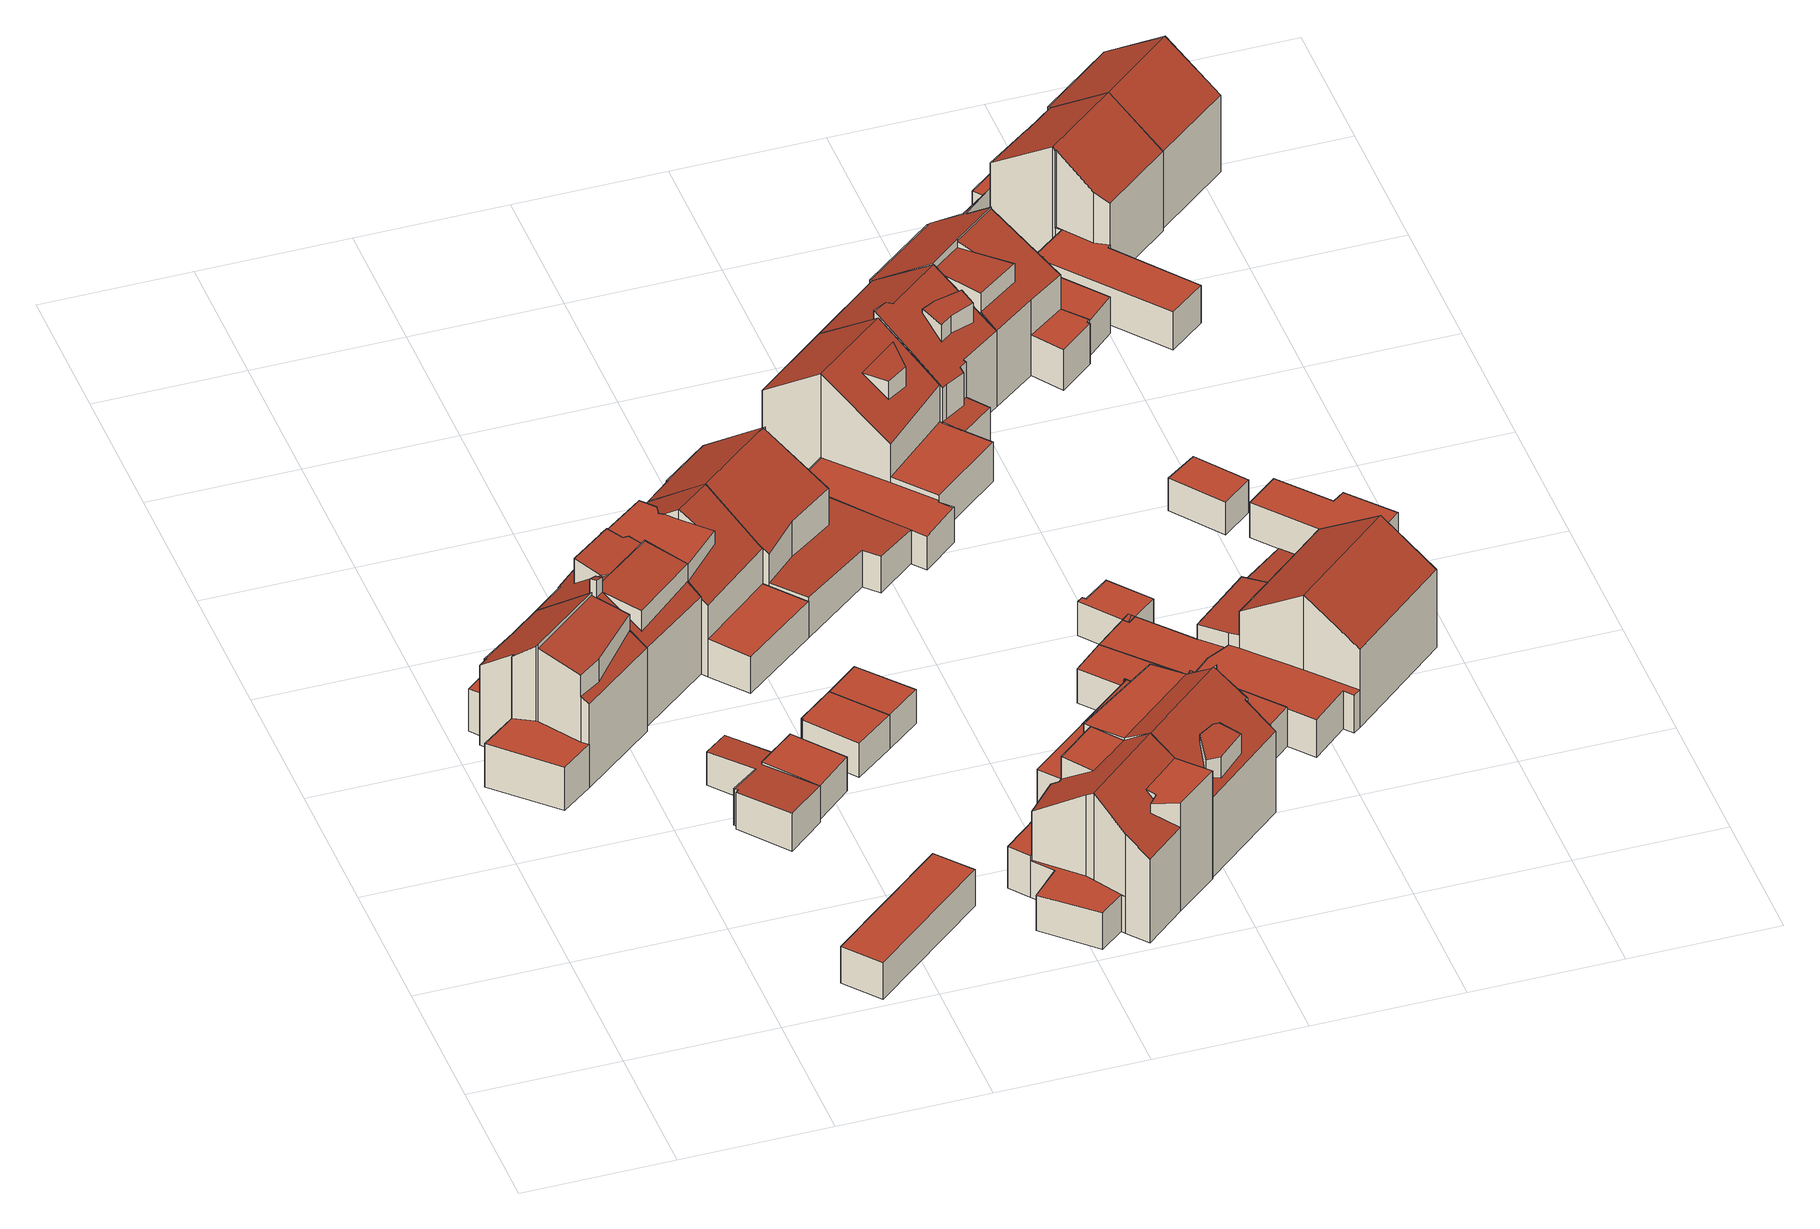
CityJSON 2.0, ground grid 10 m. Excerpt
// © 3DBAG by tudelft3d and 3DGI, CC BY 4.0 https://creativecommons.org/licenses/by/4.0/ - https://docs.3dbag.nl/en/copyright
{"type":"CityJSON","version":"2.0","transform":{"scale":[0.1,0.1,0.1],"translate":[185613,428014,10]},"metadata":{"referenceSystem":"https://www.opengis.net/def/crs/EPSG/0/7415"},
"CityObjects":{
"building1":{"type":"Building","attributes":{"oorspronkelijkbouwjaar":1968,"status":"Pand in gebruik","b3_dak_type":"slanted","b3_bouwlagen":3,"b3_h_maaiveld":10.07,"b3_h_dak_min":13.35,"b3_h_dak_50p":17.8,"b3_h_dak_max":19.22,"b3_h_nok":19.24,"b3_volume_lod22":453.58,"b3_opp_grond":68.27,"b3_opp_dak_plat":15.61,"b3_opp_dak_schuin":60.67,"b3_opp_buitenmuur":187.2,"b3_kwaliteitsindicator":true},"children":["building1-1"]},
"building1-1":{"type":"BuildingPart","parents":["building1"],"geometry":[{"type":"Solid","lod":"2.2","boundaries":[[[[0,1,2,3,4,5,6,7,8,9,10,11,12,13,14]],[[15,9,8,16]],[[16,8,7,17]],[[18,5,4,19]],[[20,13,12,21]],[[22,14,13,20,23]],[[24,11,10,25]],[[21,12,11,24]],[[26,27,0,14,22]],[[28,6,5,18]],[[29,25,10,9,15]],[[30,31,32,33,34]],[[19,4,3,35]],[[36,35,3,2,37]],[[17,7,6,28,38]],[[39,30,27,26]],[[34,33,40,41]],[[33,32,35,36]],[[23,20,25,29]],[[38,28,42,43]],[[43,42,31,30,39]],[[41,40,44,45]],[[45,44,1,0,27]],[[37,2,1,44]],[[25,20,21,24]],[[31,42,28,18,19,35,32]],[[43,39,26,22,23,29,15,16,17,38]],[[45,27,30,34,41]],[[37,44,40,33,36]]]],"semantics":{"surfaces":[{"type":"GroundSurface"},{"type":"WallSurface","on_footprint_edge":true},{"type":"WallSurface","on_footprint_edge":false},{"type":"RoofSurface","b3_azimut":311.81,"b3_h_dak_50p":13.37,"b3_h_dak_70p":13.39,"b3_h_dak_max":16.07,"b3_h_dak_min":13.33,"b3_hellingshoek":3.16},{"type":"RoofSurface","b3_azimut":253.04,"b3_h_dak_50p":13.39,"b3_h_dak_70p":13.4,"b3_h_dak_max":18.87,"b3_h_dak_min":13.36,"b3_hellingshoek":0.643},{"type":"RoofSurface","b3_azimut":321.8,"b3_h_dak_50p":17.57,"b3_h_dak_70p":18.17,"b3_h_dak_max":19.21,"b3_h_dak_min":15.9,"b3_hellingshoek":37.6},{"type":"RoofSurface","b3_azimut":141.98,"b3_h_dak_50p":18.77,"b3_h_dak_70p":18.86,"b3_h_dak_max":19.21,"b3_h_dak_min":18.52,"b3_hellingshoek":8.07},{"type":"RoofSurface","b3_azimut":141.22,"b3_h_dak_50p":16.92,"b3_h_dak_70p":17.14,"b3_h_dak_max":18.62,"b3_h_dak_min":16.52,"b3_hellingshoek":36.07}],"values":[[0,1,1,1,1,1,1,1,1,1,1,2,1,1,1,2,2,2,2,2,2,2,1,1,3,4,5,6,7]]}}]},
"building2":{"type":"Building","attributes":{"oorspronkelijkbouwjaar":1968,"status":"Pand in gebruik","b3_dak_type":"horizontal","b3_h_maaiveld":10.22,"b3_h_dak_min":12.99,"b3_h_dak_50p":13.03,"b3_h_dak_max":13.06,"b3_volume_lod22":87.27,"b3_opp_grond":31.13,"b3_opp_dak_plat":31.13,"b3_opp_dak_schuin":0,"b3_opp_buitenmuur":75.49,"b3_kwaliteitsindicator":true},"children":["building2-1"]},
"building2-1":{"type":"BuildingPart","parents":["building2"],"geometry":[{"type":"Solid","lod":"2.2","boundaries":[[[[46,47,48,49]],[[50,46,49,51]],[[51,49,48,52]],[[52,48,47,53]],[[53,47,46,50]],[[53,50,51,52]]]],"semantics":{"surfaces":[{"type":"GroundSurface"},{"type":"WallSurface","on_footprint_edge":true},{"type":"RoofSurface","b3_azimut":154.06,"b3_h_dak_50p":13.03,"b3_h_dak_70p":13.03,"b3_h_dak_max":13.04,"b3_h_dak_min":13.02,"b3_hellingshoek":0.253}],"values":[[0,1,1,1,1,2]]}}]},
"building3":{"type":"Building","attributes":{"oorspronkelijkbouwjaar":1968,"status":"Pand in gebruik","b3_dak_type":"slanted","b3_bouwlagen":3,"b3_h_maaiveld":10.52,"b3_h_dak_min":13.29,"b3_h_dak_50p":18.51,"b3_h_dak_max":19.18,"b3_h_nok":18.97,"b3_volume_lod22":383.35,"b3_opp_grond":53.72,"b3_opp_dak_plat":4.23,"b3_opp_dak_schuin":63.24,"b3_opp_buitenmuur":101.12,"b3_kwaliteitsindicator":true},"children":["building3-1"]},
"building3-1":{"type":"BuildingPart","parents":["building3"],"geometry":[{"type":"Solid","lod":"2.2","boundaries":[[[[54,55,56,57,58,59,60,61,62,63,64,65,66]],[[67,64,63,68]],[[69,70,68,71]],[[72,73,74,75]],[[76,65,64,67]],[[71,68,63,62,77]],[[78,57,56,74]],[[73,72,79]],[[80,81,79,82]],[[37,58,57,78]],[[83,84,85,86]],[[87,88,60,59,81,80]],[[89,90,88,87]],[[22,61,60,88]],[[77,62,61,22]],[[70,66,65,76]],[[91,92,93]],[[86,85,93]],[[94,95,84,83]],[[81,59,58,37]],[[82,79,90,89]],[[75,74,56,55,96,97]],[[97,96,92,91]],[[98,54,66,70,69]],[[96,55,54,98,99]],[[99,98,95,94]],[[70,76,67,68]],[[81,37,78,74,73,79]],[[82,89,87,80]],[[91,90,79,72,75,97]],[[99,94,83,86,93,92,96]],[[95,98,69,71,77,22,88,90,91,93,85,84]]]],"semantics":{"surfaces":[{"type":"GroundSurface"},{"type":"WallSurface","on_footprint_edge":true},{"type":"WallSurface","on_footprint_edge":false},{"type":"RoofSurface","b3_azimut":126.59,"b3_h_dak_50p":13.31,"b3_h_dak_70p":13.32,"b3_h_dak_max":15.9,"b3_h_dak_min":13.3,"b3_hellingshoek":0.837},{"type":"RoofSurface","b3_azimut":141.18,"b3_h_dak_50p":17.06,"b3_h_dak_70p":18.3,"b3_h_dak_max":18.89,"b3_h_dak_min":16.5,"b3_hellingshoek":35.77},{"type":"RoofSurface","b3_azimut":32.2,"b3_h_dak_50p":20.03,"b3_h_dak_70p":20.03,"b3_h_dak_max":20.12,"b3_h_dak_min":20.03,"b3_hellingshoek":19.12},{"type":"RoofSurface","b3_azimut":135.47,"b3_h_dak_50p":18.8,"b3_h_dak_70p":18.89,"b3_h_dak_max":20.03,"b3_h_dak_min":18.54,"b3_hellingshoek":8.09},{"type":"RoofSurface","b3_azimut":164.79,"b3_h_dak_50p":18.75,"b3_h_dak_70p":18.82,"b3_h_dak_max":19.05,"b3_h_dak_min":18.51,"b3_hellingshoek":8.24},{"type":"RoofSurface","b3_azimut":321.39,"b3_h_dak_50p":16.9,"b3_h_dak_70p":17.77,"b3_h_dak_max":19.04,"b3_h_dak_min":15.67,"b3_hellingshoek":36.86}],"values":[[0,1,2,2,1,1,1,2,2,1,2,1,2,1,1,1,2,2,2,1,2,1,2,1,1,2,3,4,5,6,7,8]]}}]},
"building4":{"type":"Building","attributes":{"oorspronkelijkbouwjaar":1968,"status":"Pand in gebruik","b3_dak_type":"horizontal","b3_h_maaiveld":10.23,"b3_h_dak_min":12.66,"b3_h_dak_50p":12.96,"b3_h_dak_max":13.1,"b3_volume_lod22":55.56,"b3_opp_grond":20.83,"b3_opp_dak_plat":0,"b3_opp_dak_schuin":20.79,"b3_opp_buitenmuur":52.01,"b3_kwaliteitsindicator":true},"children":["building4-1"]},
"building4-1":{"type":"BuildingPart","parents":["building4"],"geometry":[{"type":"Solid","lod":"2.2","boundaries":[[[[100,101,102,103,104,105,106,107,108,109]],[[110,106,105,111]],[[112,104,103,113]],[[114,101,100,115]],[[111,105,104,112]],[[113,103,102,116]],[[116,102,101,114]],[[117,109,108,118]],[[115,100,109,117]],[[118,108,107,119]],[[119,107,106,110]],[[119,110,111,112,113,116,114,115,117,118]]]],"semantics":{"surfaces":[{"type":"GroundSurface"},{"type":"WallSurface","on_footprint_edge":true},{"type":"RoofSurface","b3_azimut":12.43,"b3_h_dak_50p":12.91,"b3_h_dak_70p":12.97,"b3_h_dak_max":13.09,"b3_h_dak_min":12.62,"b3_hellingshoek":3.32}],"values":[[0,1,1,1,1,1,1,1,1,1,1,2]]}}]},
"building5":{"type":"Building","attributes":{"oorspronkelijkbouwjaar":1968,"status":"Pand in gebruik","b3_dak_type":"horizontal","b3_h_maaiveld":10.39,"b3_h_dak_min":12.93,"b3_h_dak_50p":12.98,"b3_h_dak_max":13.12,"b3_volume_lod22":34.33,"b3_opp_grond":13.26,"b3_opp_dak_plat":13.26,"b3_opp_dak_schuin":0,"b3_opp_buitenmuur":24.09,"b3_kwaliteitsindicator":true},"children":["building5-1"]},
"building5-1":{"type":"BuildingPart","parents":["building5"],"geometry":[{"type":"Solid","lod":"2.2","boundaries":[[[[120,121,122,123]],[[124,120,123,125]],[[125,123,122,126]],[[126,122,121,112]],[[112,121,120,124]],[[112,124,125,126]]]],"semantics":{"surfaces":[{"type":"GroundSurface"},{"type":"WallSurface","on_footprint_edge":true},{"type":"RoofSurface","b3_azimut":312.04,"b3_h_dak_50p":12.98,"b3_h_dak_70p":12.99,"b3_h_dak_max":13,"b3_h_dak_min":12.97,"b3_hellingshoek":0.393}],"values":[[0,1,1,1,1,2]]}}]},
"building6":{"type":"Building","attributes":{"oorspronkelijkbouwjaar":1968,"status":"Pand in gebruik","b3_dak_type":"slanted","b3_bouwlagen":3,"b3_h_maaiveld":10.53,"b3_h_dak_min":13.3,"b3_h_dak_50p":16.85,"b3_h_dak_max":19.18,"b3_h_nok":19.26,"b3_volume_lod22":451.14,"b3_opp_grond":77.05,"b3_opp_dak_plat":43.57,"b3_opp_dak_schuin":42.99,"b3_opp_buitenmuur":104.31,"b3_kwaliteitsindicator":true},"children":["building6-1"]},
"building6-1":{"type":"BuildingPart","parents":["building6"],"geometry":[{"type":"Solid","lod":"2.2","boundaries":[[[[56,127,128,65,129,130,131,132,133,134,135,136,137,138,57]],[[139,138,137,140]],[[141,132,131,142]],[[76,65,128,143]],[[140,137,136,144]],[[145,133,132,141]],[[142,131,130,146]],[[147,129,65,76]],[[148,149,150,151]],[[144,136,135,152]],[[153,57,138,139,154]],[[146,130,129,147,155]],[[155,147,156,157]],[[158,56,57,153]],[[159,134,133,145]],[[160,152,135,134,159]],[[161,143,128,127,150]],[[151,150,127,56,158,162]],[[163,164,149,148]],[[165,166,167]],[[168,169,167]],[[170,171,172]],[[169,168,172]],[[162,158,166,165]],[[157,156,143,161]],[[171,170,164,163]],[[154,139,152,160]],[[143,156,147,76]],[[154,160,159,145,168,167,166,158,153]],[[171,163,148,151,162,165,167,169,172]],[[164,170,172,168,145,141,142,146,155,157,161,150,149]],[[152,139,140,144]]]],"semantics":{"surfaces":[{"type":"GroundSurface"},{"type":"WallSurface","on_footprint_edge":true},{"type":"WallSurface","on_footprint_edge":false},{"type":"RoofSurface","b3_azimut":128.67,"b3_h_dak_50p":13.31,"b3_h_dak_70p":13.31,"b3_h_dak_max":15.97,"b3_h_dak_min":13.29,"b3_hellingshoek":1.04},{"type":"RoofSurface","b3_azimut":141,"b3_h_dak_50p":17.28,"b3_h_dak_70p":18.35,"b3_h_dak_max":19.48,"b3_h_dak_min":16.03,"b3_hellingshoek":37.41},{"type":"RoofSurface","b3_azimut":141.74,"b3_h_dak_50p":18.46,"b3_h_dak_70p":18.5,"b3_h_dak_max":19.07,"b3_h_dak_min":18.36,"b3_hellingshoek":1.92},{"type":"RoofSurface","b3_azimut":321.76,"b3_h_dak_50p":17.08,"b3_h_dak_70p":18.27,"b3_h_dak_max":19.48,"b3_h_dak_min":15.08,"b3_hellingshoek":37.17},{"type":"RoofSurface","b3_azimut":140.37,"b3_h_dak_50p":13.4,"b3_h_dak_70p":13.42,"b3_h_dak_max":16.26,"b3_h_dak_min":13.34,"b3_hellingshoek":1.89}],"values":[[0,1,1,1,1,1,1,1,2,1,1,1,2,1,1,1,1,1,2,2,2,2,2,2,2,2,2,3,4,5,6,7]]}}]},
"building7":{"type":"Building","attributes":{"oorspronkelijkbouwjaar":1968,"status":"Pand in gebruik","b3_dak_type":"horizontal","b3_h_maaiveld":10.42,"b3_h_dak_min":12.95,"b3_h_dak_50p":12.99,"b3_h_dak_max":13.12,"b3_volume_lod22":35.17,"b3_opp_grond":13.62,"b3_opp_dak_plat":13.4,"b3_opp_dak_schuin":0,"b3_opp_buitenmuur":27.78,"b3_kwaliteitsindicator":true},"children":["building7-1"]},
"building7-1":{"type":"BuildingPart","parents":["building7"],"geometry":[{"type":"Solid","lod":"2.2","boundaries":[[[[173,174,175,176,177,178]],[[179,176,175,180]],[[180,175,174,181]],[[182,177,176,179]],[[183,178,177,182]],[[184,173,178,183]],[[181,174,173,184]],[[181,184,183,182,179,180]]]],"semantics":{"surfaces":[{"type":"GroundSurface"},{"type":"WallSurface","on_footprint_edge":true},{"type":"RoofSurface","b3_azimut":358.71,"b3_h_dak_50p":13,"b3_h_dak_70p":13,"b3_h_dak_max":13.02,"b3_h_dak_min":12.97,"b3_hellingshoek":0.539}],"values":[[0,1,1,1,1,1,1,2]]}}]},
"building8":{"type":"Building","attributes":{"oorspronkelijkbouwjaar":1968,"status":"Pand in gebruik","b3_dak_type":"horizontal","b3_h_maaiveld":10.45,"b3_h_dak_min":12.98,"b3_h_dak_50p":13.01,"b3_h_dak_max":13.09,"b3_volume_lod22":31.75,"b3_opp_grond":12.37,"b3_opp_dak_plat":12.37,"b3_opp_dak_schuin":0,"b3_opp_buitenmuur":26.02,"b3_kwaliteitsindicator":true},"children":["building8-1"]},
"building8-1":{"type":"BuildingPart","parents":["building8"],"geometry":[{"type":"Solid","lod":"2.2","boundaries":[[[[175,174,185,186]],[[180,175,186,187]],[[187,186,185,188]],[[188,185,174,181]],[[181,174,175,180]],[[181,180,187,188]]]],"semantics":{"surfaces":[{"type":"GroundSurface"},{"type":"WallSurface","on_footprint_edge":true},{"type":"RoofSurface","b3_azimut":278.33,"b3_h_dak_50p":13.01,"b3_h_dak_70p":13.02,"b3_h_dak_max":13.03,"b3_h_dak_min":13,"b3_hellingshoek":0.376}],"values":[[0,1,1,1,1,2]]}}]},
"building9":{"type":"Building","attributes":{"oorspronkelijkbouwjaar":1968,"status":"Pand in gebruik","b3_dak_type":"slanted","b3_bouwlagen":3,"b3_h_maaiveld":10.18,"b3_h_dak_min":12.95,"b3_h_dak_50p":18.39,"b3_h_dak_max":19.57,"b3_h_nok":19.64,"b3_volume_lod22":535.52,"b3_opp_grond":76.01,"b3_opp_dak_plat":34.35,"b3_opp_dak_schuin":48.94,"b3_opp_buitenmuur":205.14,"b3_kwaliteitsindicator":true},"children":["building9-1"]},
"building9-1":{"type":"BuildingPart","parents":["building9"],"geometry":[{"type":"Solid","lod":"2.2","boundaries":[[[[189,190,191,192,193,194,195,196,197,198,199,200,201,202,203,204,205,206]],[[207,194,193,208]],[[209,207,210,211]],[[212,202,201,213]],[[214,192,191,215]],[[216,204,203,217]],[[218,197,196,219]],[[220,195,194,207,209]],[[219,196,195,220]],[[221,222,223,224]],[[208,193,192,214]],[[225,226,189,206,227]],[[215,191,190,228]],[[229,230,205,204,216]],[[227,206,205,230]],[[213,201,200,231]],[[232,199,198,233]],[[234,235,230,229]],[[217,203,202,212]],[[236,232,237]],[[238,239,240]],[[231,200,199,232,236]],[[239,238,235,234]],[[233,198,197,218,241]],[[241,218,211,242]],[[242,211,210,222,221]],[[228,190,189,226]],[[224,223,226,225]],[[231,236,237,213]],[[239,234,229,216,217,240]],[[211,218,219,220,209]],[[226,223,222,210,207,208,214,215,228]],[[212,224,225,227,230,235,238,240,217]],[[224,212,213,237,232,233,241,242,221]]]],"semantics":{"surfaces":[{"type":"GroundSurface"},{"type":"WallSurface","on_footprint_edge":true},{"type":"WallSurface","on_footprint_edge":false},{"type":"RoofSurface","b3_azimut":147.01,"b3_h_dak_50p":18.35,"b3_h_dak_70p":18.36,"b3_h_dak_max":18.4,"b3_h_dak_min":18.3,"b3_hellingshoek":2},{"type":"RoofSurface","b3_azimut":323.91,"b3_h_dak_50p":18.44,"b3_h_dak_70p":18.46,"b3_h_dak_max":18.65,"b3_h_dak_min":18.4,"b3_hellingshoek":1.78},{"type":"RoofSurface","b3_azimut":118.88,"b3_h_dak_50p":13.42,"b3_h_dak_70p":13.43,"b3_h_dak_max":16.61,"b3_h_dak_min":13.41,"b3_hellingshoek":0.633},{"type":"RoofSurface","b3_azimut":256,"b3_h_dak_50p":12.96,"b3_h_dak_70p":12.97,"b3_h_dak_max":19.13,"b3_h_dak_min":12.95,"b3_hellingshoek":0.441},{"type":"RoofSurface","b3_azimut":139.33,"b3_h_dak_50p":18.65,"b3_h_dak_70p":19.12,"b3_h_dak_max":19.89,"b3_h_dak_min":16.63,"b3_hellingshoek":35.59},{"type":"RoofSurface","b3_azimut":319.44,"b3_h_dak_50p":18.36,"b3_h_dak_70p":18.86,"b3_h_dak_max":19.89,"b3_h_dak_min":16.22,"b3_hellingshoek":35.21}],"values":[[0,1,2,1,1,1,1,1,1,2,1,1,1,1,1,1,1,2,1,2,2,1,2,1,2,2,1,2,3,4,5,6,7,8]]}}]},
"building10":{"type":"Building","attributes":{"oorspronkelijkbouwjaar":1968,"status":"Pand in gebruik","b3_dak_type":"slanted","b3_bouwlagen":3,"b3_h_maaiveld":10.48,"b3_h_dak_min":13.14,"b3_h_dak_50p":15.98,"b3_h_dak_max":19.16,"b3_h_nok":19.21,"b3_volume_lod22":533.34,"b3_opp_grond":104.07,"b3_opp_dak_plat":51.15,"b3_opp_dak_schuin":69.2,"b3_opp_buitenmuur":153.29,"b3_kwaliteitsindicator":true},"children":["building10-1"]},
"building10-1":{"type":"BuildingPart","parents":["building10"],"geometry":[{"type":"Solid","lod":"2.2","boundaries":[[[[243,244,245,246,247,248,249,136,250,134,133,132,251,252,253,254,255]],[[256,250,136,257]],[[159,134,250,256,258]],[[259,247,246,260]],[[260,246,245,261]],[[141,132,133,145]],[[257,136,249,262]],[[262,249,248,263]],[[263,248,247,259]],[[261,245,244,264]],[[265,253,252,266]],[[267,268,269,270,271]],[[271,270,243,255,272,273]],[[274,251,132,141]],[[275,254,253,265]],[[276,266,252,251,274]],[[145,133,134,159]],[[268,267,277]],[[272,255,254,275]],[[264,244,243,270]],[[278,279,280,281]],[[258,256,279,278]],[[273,272,266,276]],[[281,280,269,268]],[[273,276,274,141,145,277,267,271]],[[281,268,277,145,159,258,278]],[[266,272,275,265]],[[269,280,279,256,257,262,263,259,260,261,264,270]]]],"semantics":{"surfaces":[{"type":"GroundSurface"},{"type":"WallSurface","on_footprint_edge":true},{"type":"WallSurface","on_footprint_edge":false},{"type":"RoofSurface","b3_azimut":321.23,"b3_h_dak_50p":17.5,"b3_h_dak_70p":18.2,"b3_h_dak_max":19.48,"b3_h_dak_min":15.86,"b3_hellingshoek":36.83},{"type":"RoofSurface","b3_azimut":142.84,"b3_h_dak_50p":17.75,"b3_h_dak_70p":18.36,"b3_h_dak_max":19.48,"b3_h_dak_min":15.97,"b3_hellingshoek":36.7},{"type":"RoofSurface","b3_azimut":141.86,"b3_h_dak_50p":13.29,"b3_h_dak_70p":13.3,"b3_h_dak_max":16.04,"b3_h_dak_min":13.28,"b3_hellingshoek":0.82},{"type":"RoofSurface","b3_azimut":58.22,"b3_h_dak_50p":13.26,"b3_h_dak_70p":13.4,"b3_h_dak_max":19.23,"b3_h_dak_min":13.09,"b3_hellingshoek":2.89}],"values":[[0,1,1,1,1,1,1,1,1,1,1,2,1,1,1,1,1,2,1,1,2,2,2,2,3,4,5,6]]}}]},
"building11":{"type":"Building","attributes":{"oorspronkelijkbouwjaar":1968,"status":"Pand in gebruik","b3_dak_type":"slanted","b3_bouwlagen":3,"b3_h_maaiveld":10.32,"b3_h_dak_min":12.9,"b3_h_dak_50p":13.46,"b3_h_dak_max":19.55,"b3_h_nok":19.68,"b3_volume_lod22":795.01,"b3_opp_grond":155.64,"b3_opp_dak_plat":108.89,"b3_opp_dak_schuin":60.1,"b3_opp_buitenmuur":227.72,"b3_kwaliteitsindicator":true},"children":["building11-1"]},
"building11-1":{"type":"BuildingPart","parents":["building11"],"geometry":[{"type":"Solid","lod":"2.2","boundaries":[[[[282,283,284,285,286,287,288,289,290,291,292,293,294,295,296,297,298,299,300]],[[301,295,294,302]],[[303,304,300,299,231]],[[305,282,300,304]],[[306,307,308,309]],[[310,311,312,313]],[[314,296,295,301]],[[313,312,315,316]],[[317,293,292,318]],[[319,291,290,320]],[[320,290,289,321]],[[318,292,291,319]],[[322,288,287,323,324]],[[324,323,325,326]],[[321,289,288,322]],[[327,328,284,283,329]],[[309,308,328,327]],[[323,287,286,330]],[[330,286,285,331]],[[212,297,296,314]],[[331,285,284,328]],[[302,294,293,317,332]],[[231,299,298,333]],[[333,298,297,212]],[[334,335,336,337]],[[338,339,335,334]],[[340,341,339,338]],[[337,336,304,303]],[[326,325,307,306]],[[329,283,282,305]],[[342,343,341,340]],[[344,345,346,347]],[[348,349,311,310]],[[347,346,349,348]],[[316,315,345,344]],[[332,317,343,342]],[[337,303,231,333,334]],[[307,325,323,330,331,328,308]],[[342,340,338,334,333,212]],[[332,342,212,314,301,302],[312,311,349,346,345,315]],[[316,344,347,348,310,313]],[[343,317,318,319,320,321,322,324,326,306,309,327,329,305,304,336,335,339,341]]]],"semantics":{"surfaces":[{"type":"GroundSurface"},{"type":"WallSurface","on_footprint_edge":true},{"type":"WallSurface","on_footprint_edge":false},{"type":"RoofSurface","b3_azimut":325,"b3_h_dak_50p":18.46,"b3_h_dak_70p":18.47,"b3_h_dak_max":18.48,"b3_h_dak_min":18.43,"b3_hellingshoek":0.944},{"type":"RoofSurface","b3_azimut":40.29,"b3_h_dak_50p":12.92,"b3_h_dak_70p":12.92,"b3_h_dak_max":13.38,"b3_h_dak_min":12.92,"b3_hellingshoek":0.0928},{"type":"RoofSurface","b3_azimut":319.56,"b3_h_dak_50p":18.97,"b3_h_dak_70p":19.22,"b3_h_dak_max":19.88,"b3_h_dak_min":18.47,"b3_hellingshoek":32.08},{"type":"RoofSurface","b3_azimut":141.27,"b3_h_dak_50p":18.52,"b3_h_dak_70p":18.85,"b3_h_dak_max":19.88,"b3_h_dak_min":16.53,"b3_hellingshoek":35.96},{"type":"RoofSurface","b3_azimut":146.73,"b3_h_dak_50p":18.55,"b3_h_dak_70p":18.63,"b3_h_dak_max":18.81,"b3_h_dak_min":18.34,"b3_hellingshoek":12.09},{"type":"RoofSurface","b3_azimut":72.07,"b3_h_dak_50p":13.38,"b3_h_dak_70p":13.43,"b3_h_dak_max":19.58,"b3_h_dak_min":13.3,"b3_hellingshoek":0.717}],"values":[[0,1,1,1,2,2,1,2,1,1,1,1,1,2,1,1,2,1,1,1,1,1,1,1,2,2,2,2,2,1,2,2,2,2,2,2,3,4,5,6,7,8]]}}]},
"building12":{"type":"Building","attributes":{"oorspronkelijkbouwjaar":1968,"status":"Pand in gebruik","b3_dak_type":"slanted","b3_bouwlagen":3,"b3_h_maaiveld":10.46,"b3_h_dak_min":13.06,"b3_h_dak_50p":16.62,"b3_h_dak_max":19.43,"b3_h_nok":19.49,"b3_volume_lod22":566.36,"b3_opp_grond":107.22,"b3_opp_dak_plat":55.93,"b3_opp_dak_schuin":69.39,"b3_opp_buitenmuur":164.03,"b3_kwaliteitsindicator":true},"children":["building12-1"]},
"building12-1":{"type":"BuildingPart","parents":["building12"],"geometry":[{"type":"Solid","lod":"2.2","boundaries":[[[[245,350,351,352,353,354,355,356,357,358,359,246]],[[360,359,358,361]],[[260,246,359,360]],[[362,245,246,260]],[[361,358,357,363]],[[364,365,356,355,366]],[[367,368,354,353,369]],[[366,355,354,368]],[[363,357,356,365]],[[370,371,365,364]],[[372,352,351,373]],[[374,375,376,377]],[[375,374,378]],[[373,351,350,379,380]],[[369,353,352,372]],[[381,370,368,367]],[[379,350,245,362]],[[380,379,371,370,381]],[[377,376,382]],[[369,372,373,380]],[[368,370,364,366]],[[371,379,362,260,360,361,363,365]],[[380,381,367,369],[376,375,378,382]],[[382,378,374,377]]]],"semantics":{"surfaces":[{"type":"GroundSurface"},{"type":"WallSurface","on_footprint_edge":true},{"type":"WallSurface","on_footprint_edge":false},{"type":"RoofSurface","b3_azimut":321.41,"b3_h_dak_50p":17.8,"b3_h_dak_70p":18.42,"b3_h_dak_max":19.73,"b3_h_dak_min":16.16,"b3_hellingshoek":35.75},{"type":"RoofSurface","b3_azimut":244.97,"b3_h_dak_50p":13.51,"b3_h_dak_70p":13.51,"b3_h_dak_max":16.41,"b3_h_dak_min":13.49,"b3_hellingshoek":0.256},{"type":"RoofSurface","b3_azimut":273.43,"b3_h_dak_50p":13.14,"b3_h_dak_70p":13.14,"b3_h_dak_max":19,"b3_h_dak_min":13.13,"b3_hellingshoek":0.163},{"type":"RoofSurface","b3_azimut":141.33,"b3_h_dak_50p":18.54,"b3_h_dak_70p":18.66,"b3_h_dak_max":19.73,"b3_h_dak_min":16.24,"b3_hellingshoek":35.76},{"type":"RoofSurface","b3_azimut":338.52,"b3_h_dak_50p":18.56,"b3_h_dak_70p":18.57,"b3_h_dak_max":18.78,"b3_h_dak_min":18.52,"b3_hellingshoek":1.65}],"values":[[0,1,1,1,1,1,1,1,1,2,1,2,2,1,1,2,1,2,2,3,4,5,6,7]]}}]},
"building13":{"type":"Building","attributes":{"oorspronkelijkbouwjaar":1968,"status":"Pand in gebruik","b3_dak_type":"horizontal","b3_h_maaiveld":10.32,"b3_h_dak_min":12.82,"b3_h_dak_50p":12.91,"b3_h_dak_max":12.99,"b3_volume_lod22":23.43,"b3_opp_grond":9.05,"b3_opp_dak_plat":9.24,"b3_opp_dak_schuin":0,"b3_opp_buitenmuur":32.54,"b3_kwaliteitsindicator":true},"children":["building13-1"]},
"building13-1":{"type":"BuildingPart","parents":["building13"],"geometry":[{"type":"Solid","lod":"2.2","boundaries":[[[[383,384,385,386,387,388]],[[389,387,386,390]],[[391,384,383,392]],[[393,385,384,391]],[[390,386,385,393]],[[394,388,387,389]],[[392,383,388,394]],[[392,394,389,390,393,391]]]],"semantics":{"surfaces":[{"type":"GroundSurface"},{"type":"WallSurface","on_footprint_edge":true},{"type":"RoofSurface","b3_azimut":294.63,"b3_h_dak_50p":12.91,"b3_h_dak_70p":12.92,"b3_h_dak_max":12.94,"b3_h_dak_min":12.88,"b3_hellingshoek":0.69}],"values":[[0,1,1,1,1,1,1,2]]}}]},
"building14":{"type":"Building","attributes":{"oorspronkelijkbouwjaar":1968,"status":"Pand in gebruik","b3_dak_type":"slanted","b3_bouwlagen":3,"b3_h_maaiveld":10.49,"b3_h_dak_min":13.53,"b3_h_dak_50p":17.96,"b3_h_dak_max":19.42,"b3_h_nok":19.49,"b3_volume_lod22":425.35,"b3_opp_grond":59.19,"b3_opp_dak_plat":4.2,"b3_opp_dak_schuin":72.24,"b3_opp_buitenmuur":89.1,"b3_kwaliteitsindicator":true},"children":["building14-1"]},
"building14-1":{"type":"BuildingPart","parents":["building14"],"geometry":[{"type":"Solid","lod":"2.2","boundaries":[[[[395,396,397,398,399,400,354,401,352,402,403]],[[404,399,398,405]],[[406,407,408,409]],[[410,354,400,407,406]],[[411,402,352,372]],[[407,400,399,404]],[[412,413,414,415]],[[416,417,418,419]],[[419,418,420,421]],[[421,420,413,412]],[[409,408,422,423]],[[424,395,403,425]],[[425,403,402,411]],[[423,422,426,427]],[[427,426,428,429]],[[372,352,401,430]],[[431,430,401,354,410]],[[405,398,397,428]],[[415,414,432,433]],[[433,432,417,416]],[[434,435,436]],[[435,434,430,431]],[[429,428,397,396,437]],[[437,396,395,424]],[[405,428,426,422,408,407,404]],[[433,416,419,421,412,415]],[[430,434,436,425,411,372]],[[437,424,425,436,435,431,410,406,409,423,427,429],[417,432,414,413,420,418]]]],"semantics":{"surfaces":[{"type":"GroundSurface"},{"type":"WallSurface","on_footprint_edge":true},{"type":"WallSurface","on_footprint_edge":false},{"type":"RoofSurface","b3_azimut":148.01,"b3_h_dak_50p":13.55,"b3_h_dak_70p":13.56,"b3_h_dak_max":16.56,"b3_h_dak_min":13.53,"b3_hellingshoek":1.14},{"type":"RoofSurface","b3_azimut":136.8,"b3_h_dak_50p":18.76,"b3_h_dak_70p":18.77,"b3_h_dak_max":18.88,"b3_h_dak_min":18.65,"b3_hellingshoek":6.27},{"type":"RoofSurface","b3_azimut":321.49,"b3_h_dak_50p":17.77,"b3_h_dak_70p":18.39,"b3_h_dak_max":19.98,"b3_h_dak_min":16.09,"b3_hellingshoek":35.59},{"type":"RoofSurface","b3_azimut":140.57,"b3_h_dak_50p":18.62,"b3_h_dak_70p":18.81,"b3_h_dak_max":19.98,"b3_h_dak_min":16.24,"b3_hellingshoek":35.47}],"values":[[0,1,2,1,1,1,2,2,2,2,2,1,1,2,2,1,1,1,2,2,2,2,1,1,3,4,5,6]]}}]},
"building15":{"type":"Building","attributes":{"oorspronkelijkbouwjaar":1966,"status":"Pand in gebruik","b3_dak_type":"slanted","b3_bouwlagen":3,"b3_h_maaiveld":10.32,"b3_h_dak_min":12.92,"b3_h_dak_50p":16.17,"b3_h_dak_max":18.77,"b3_h_nok":18.83,"b3_volume_lod22":781.51,"b3_opp_grond":154.49,"b3_opp_dak_plat":79.37,"b3_opp_dak_schuin":89.62,"b3_opp_buitenmuur":202.17,"b3_kwaliteitsindicator":true},"children":["building15-1"]},
"building15-1":{"type":"BuildingPart","parents":["building15"],"geometry":[{"type":"Solid","lod":"2.2","boundaries":[[[[438,439,440,441,442,443,444,289,288,445,286,446,447,448,449]],[[450,449,448,451]],[[452,453,441,440,454]],[[330,286,445,455]],[[456,446,286,330]],[[322,288,289,457]],[[457,289,444,458]],[[459,455,445,288,322]],[[460,443,442,461]],[[458,444,443,460]],[[462,463,453,452]],[[461,442,441,453]],[[464,465,466,467]],[[465,468,469,470]],[[470,469,455,459]],[[454,440,439,471]],[[472,451,448,447,473,474]],[[473,447,446,456]],[[475,467,466,463,462]],[[476,438,449,450]],[[477,478,451,472]],[[479,477,467,475]],[[480,476,478,477,479]],[[471,439,438,476,480]],[[474,473,468,465,464]],[[454,471,462,452]],[[463,466,465,470,459,322,457,458,460,461,453]],[[474,464,467,477,472]],[[478,476,450,451]],[[471,480,479,475,462]],[[468,473,456,330,455,469]]]],"semantics":{"surfaces":[{"type":"GroundSurface"},{"type":"WallSurface","on_footprint_edge":true},{"type":"WallSurface","on_footprint_edge":false},{"type":"RoofSurface","b3_azimut":139.2,"b3_h_dak_50p":17.71,"b3_h_dak_70p":18.24,"b3_h_dak_max":19.06,"b3_h_dak_min":16.33,"b3_hellingshoek":33.09},{"type":"RoofSurface","b3_azimut":163.75,"b3_h_dak_50p":13.24,"b3_h_dak_70p":13.25,"b3_h_dak_max":18.46,"b3_h_dak_min":13.21,"b3_hellingshoek":0.36},{"type":"RoofSurface","b3_azimut":328.3,"b3_h_dak_50p":14.18,"b3_h_dak_70p":14.2,"b3_h_dak_max":16.02,"b3_h_dak_min":14.1,"b3_hellingshoek":2.55},{"type":"RoofSurface","b3_azimut":38.03,"b3_h_dak_50p":13.45,"b3_h_dak_70p":13.5,"b3_h_dak_max":15.98,"b3_h_dak_min":13.33,"b3_hellingshoek":2.86},{"type":"RoofSurface","b3_azimut":320.09,"b3_h_dak_50p":17.31,"b3_h_dak_70p":17.93,"b3_h_dak_max":19.06,"b3_h_dak_min":15.82,"b3_hellingshoek":32.94},{"type":"RoofSurface","b3_azimut":316.13,"b3_h_dak_50p":12.95,"b3_h_dak_70p":12.95,"b3_h_dak_max":14.22,"b3_h_dak_min":12.93,"b3_hellingshoek":0.253}],"values":[[0,1,1,1,1,1,1,1,1,1,2,1,2,2,2,1,1,1,2,1,2,2,2,1,2,3,4,5,6,7,8]]}}]},
"building16":{"type":"Building","attributes":{"oorspronkelijkbouwjaar":1968,"status":"Pand in gebruik","b3_dak_type":"slanted","b3_bouwlagen":3,"b3_h_maaiveld":10.52,"b3_h_dak_min":13.09,"b3_h_dak_50p":16.94,"b3_h_dak_max":19.43,"b3_h_nok":19.54,"b3_volume_lod22":551.57,"b3_opp_grond":98.67,"b3_opp_dak_plat":39.08,"b3_opp_dak_schuin":79.51,"b3_opp_buitenmuur":220.01,"b3_kwaliteitsindicator":true},"children":["building16-1"]},
"building16-1":{"type":"BuildingPart","parents":["building16"],"geometry":[{"type":"Solid","lod":"2.2","boundaries":[[[[481,482,483,484,485,486,487,488,489,490,491,492,493,494,495,496,497,498,499,395,500,501,402]],[[502,501,500,503,504]],[[505,497,496,506]],[[507,498,497,505]],[[506,496,495,508]],[[508,495,494,509,510]],[[511,491,490,512]],[[513,492,491,511]],[[514,486,485,515]],[[516,487,486,514]],[[517,502,518,519,520]],[[521,488,487,516,522]],[[515,485,484,523]],[[523,484,483,524]],[[525,482,481,526]],[[524,483,482,525]],[[522,516,527]],[[509,494,493,528]],[[529,530,531,532]],[[532,531,533,534,535]],[[510,509,533,531]],[[528,493,492,513]],[[503,500,395,424]],[[504,503,536,537]],[[530,499,498,507]],[[424,395,499,530,529]],[[519,518,538]],[[537,536,538]],[[520,519,535,539]],[[411,402,501,502,517]],[[540,526,481,402,411]],[[541,489,488,521]],[[542,512,490,489,541]],[[543,544,545,546]],[[539,535,534,544,543]],[[546,545,512,542]],[[527,516,526,540]],[[530,507,505,506,508,510,531]],[[537,538,518,502,504]],[[535,519,538,536,503,424,529,532]],[[527,540,411,517,520,539,543,546,542,541,521,522]],[[512,545,544,534,533,509,528,513,511]],[[526,516,514,515,523,524,525]]]],"semantics":{"surfaces":[{"type":"GroundSurface"},{"type":"WallSurface","on_footprint_edge":true},{"type":"WallSurface","on_footprint_edge":false},{"type":"RoofSurface","b3_azimut":130.44,"b3_h_dak_50p":13.56,"b3_h_dak_70p":13.56,"b3_h_dak_max":16.46,"b3_h_dak_min":13.55,"b3_hellingshoek":0.289},{"type":"RoofSurface","b3_azimut":122.16,"b3_h_dak_50p":18.75,"b3_h_dak_70p":18.82,"b3_h_dak_max":19.48,"b3_h_dak_min":18.53,"b3_hellingshoek":5.64},{"type":"RoofSurface","b3_azimut":141.57,"b3_h_dak_50p":17.79,"b3_h_dak_70p":18.59,"b3_h_dak_max":19.63,"b3_h_dak_min":16.31,"b3_hellingshoek":34.07},{"type":"RoofSurface","b3_azimut":321.25,"b3_h_dak_50p":17.77,"b3_h_dak_70p":18.4,"b3_h_dak_max":19.63,"b3_h_dak_min":15.99,"b3_hellingshoek":36.27},{"type":"RoofSurface","b3_azimut":286.35,"b3_h_dak_50p":13.18,"b3_h_dak_70p":13.21,"b3_h_dak_max":19.53,"b3_h_dak_min":13.09,"b3_hellingshoek":1.2},{"type":"RoofSurface","b3_azimut":142.53,"b3_h_dak_50p":13.54,"b3_h_dak_70p":13.55,"b3_h_dak_max":16.22,"b3_h_dak_min":13.52,"b3_hellingshoek":1.17}],"values":[[0,1,1,1,1,1,1,1,1,1,2,1,1,1,1,1,2,1,2,2,2,1,1,2,1,1,2,2,2,1,1,1,1,2,2,2,2,3,4,5,6,7,8]]}}]},
"building17":{"type":"Building","attributes":{"oorspronkelijkbouwjaar":1968,"status":"Pand in gebruik","b3_dak_type":"horizontal","b3_h_maaiveld":10.34,"b3_h_dak_min":12.74,"b3_h_dak_50p":12.79,"b3_h_dak_max":12.86,"b3_volume_lod22":25.1,"b3_opp_grond":10.2,"b3_opp_dak_plat":10.2,"b3_opp_dak_schuin":0,"b3_opp_buitenmuur":32.26,"b3_kwaliteitsindicator":true},"children":["building17-1"]},
"building17-1":{"type":"BuildingPart","parents":["building17"],"geometry":[{"type":"Solid","lod":"2.2","boundaries":[[[[547,548,549,550]],[[551,548,547,552]],[[553,549,548,551]],[[552,547,550,554]],[[554,550,549,553]],[[554,553,551,552]]]],"semantics":{"surfaces":[{"type":"GroundSurface"},{"type":"WallSurface","on_footprint_edge":true},{"type":"RoofSurface","b3_azimut":202.05,"b3_h_dak_50p":12.8,"b3_h_dak_70p":12.8,"b3_h_dak_max":12.81,"b3_h_dak_min":12.78,"b3_hellingshoek":0.52}],"values":[[0,1,1,1,1,2]]}}]},
"building18":{"type":"Building","attributes":{"oorspronkelijkbouwjaar":1966,"status":"Pand in gebruik","b3_dak_type":"horizontal","b3_h_maaiveld":10.31,"b3_h_dak_min":12.91,"b3_h_dak_50p":12.98,"b3_h_dak_max":13.11,"b3_volume_lod22":69.71,"b3_opp_grond":26.09,"b3_opp_dak_plat":22.5,"b3_opp_dak_schuin":0,"b3_opp_buitenmuur":54.5,"b3_kwaliteitsindicator":true},"children":["building18-1"]},
"building18-1":{"type":"BuildingPart","parents":["building18"],"geometry":[{"type":"Solid","lod":"2.2","boundaries":[[[[555,556,557,558,559,560]],[[561,555,560,562]],[[562,560,559,563]],[[563,559,558,564]],[[564,558,557,565]],[[565,557,556,566]],[[566,556,555,561]],[[566,561,562,563,564,565]]]],"semantics":{"surfaces":[{"type":"GroundSurface"},{"type":"WallSurface","on_footprint_edge":true},{"type":"RoofSurface","b3_azimut":231.22,"b3_h_dak_50p":12.98,"b3_h_dak_70p":12.99,"b3_h_dak_max":13,"b3_h_dak_min":12.97,"b3_hellingshoek":0.447}],"values":[[0,1,1,1,1,1,1,2]]}}]},
"building19":{"type":"Building","attributes":{"oorspronkelijkbouwjaar":1969,"status":"Pand in gebruik","b3_dak_type":"slanted","b3_bouwlagen":3,"b3_h_maaiveld":10.39,"b3_h_dak_min":13.24,"b3_h_dak_50p":16.99,"b3_h_dak_max":19.32,"b3_h_nok":19.34,"b3_volume_lod22":491.37,"b3_opp_grond":87.34,"b3_opp_dak_plat":35.96,"b3_opp_dak_schuin":62.75,"b3_opp_buitenmuur":204.96,"b3_kwaliteitsindicator":true},"children":["building19-1"]},
"building19-1":{"type":"BuildingPart","parents":["building19"],"geometry":[{"type":"Solid","lod":"2.2","boundaries":[[[[567,568,569,570,571,572,573,574,575,576,577,578,579,580,581,582,583,584]],[[585,579,578,586]],[[587,581,580,588]],[[588,580,579,585,589]],[[586,578,577,590]],[[590,577,576,591]],[[592,575,574,593,594]],[[594,593,595,596]],[[597,568,567,598]],[[599,569,568,597]],[[600,573,572,601]],[[593,574,573,600]],[[602,583,582,603]],[[603,582,581,587]],[[598,567,584,604]],[[605,604,584,583,602]],[[606,591,576,575,592]],[[589,585,591,606]],[[607,570,569,599]],[[601,572,571,608]],[[608,571,570,607]],[[609,610,604,605]],[[596,595,610,609]],[[591,585,586,590]],[[589,606,592,603,587,588]],[[610,595,593,600,601,608,607,599,597,598,604]],[[596,609,605,602,603,592,594]]]],"semantics":{"surfaces":[{"type":"GroundSurface"},{"type":"WallSurface","on_footprint_edge":true},{"type":"WallSurface","on_footprint_edge":false},{"type":"RoofSurface","b3_azimut":344.08,"b3_h_dak_50p":13.57,"b3_h_dak_70p":13.58,"b3_h_dak_max":16.27,"b3_h_dak_min":13.55,"b3_hellingshoek":1.06},{"type":"RoofSurface","b3_azimut":321.52,"b3_h_dak_50p":17.74,"b3_h_dak_70p":18.35,"b3_h_dak_max":19.6,"b3_h_dak_min":16.1,"b3_hellingshoek":35.04},{"type":"RoofSurface","b3_azimut":49.39,"b3_h_dak_50p":13.28,"b3_h_dak_70p":13.29,"b3_h_dak_max":18.82,"b3_h_dak_min":13.25,"b3_hellingshoek":0.813},{"type":"RoofSurface","b3_azimut":140.96,"b3_h_dak_50p":18.07,"b3_h_dak_70p":18.65,"b3_h_dak_max":19.6,"b3_h_dak_min":16.59,"b3_hellingshoek":36.04}],"values":[[0,1,1,1,1,1,1,2,1,1,1,1,1,1,1,1,1,2,1,1,1,2,2,3,4,5,6]]}}]},
"building20":{"type":"Building","attributes":{"oorspronkelijkbouwjaar":1969,"status":"Pand in gebruik","b3_dak_type":"slanted","b3_bouwlagen":3,"b3_h_maaiveld":10.59,"b3_h_dak_min":13.53,"b3_h_dak_50p":17.61,"b3_h_dak_max":19.33,"b3_h_nok":19.35,"b3_volume_lod22":399.23,"b3_opp_grond":59.04,"b3_opp_dak_plat":7.1,"b3_opp_dak_schuin":63.89,"b3_opp_buitenmuur":78.9,"b3_kwaliteitsindicator":true},"children":["building20-1"]},
"building20-1":{"type":"BuildingPart","parents":["building20"],"geometry":[{"type":"Solid","lod":"2.2","boundaries":[[[[611,612,613,614,615,616,617,618,619,620,621]],[[602,614,613,622]],[[603,615,614,602]],[[623,621,620,624]],[[624,620,619,625]],[[625,619,618,626]],[[626,618,617,627]],[[622,613,612,628]],[[629,611,621,623]],[[587,616,615,603]],[[630,627,617,616,587]],[[628,612,611,629,631]],[[631,629,627,630]],[[628,603,602,622]],[[627,629,623,624,625,626]],[[631,630,587,603,628]]]],"semantics":{"surfaces":[{"type":"GroundSurface"},{"type":"WallSurface","on_footprint_edge":true},{"type":"WallSurface","on_footprint_edge":false},{"type":"RoofSurface","b3_azimut":141.28,"b3_h_dak_50p":18.05,"b3_h_dak_70p":18.62,"b3_h_dak_max":19.58,"b3_h_dak_min":16.57,"b3_hellingshoek":36.02},{"type":"RoofSurface","b3_azimut":40.49,"b3_h_dak_50p":13.55,"b3_h_dak_70p":13.55,"b3_h_dak_max":16.21,"b3_h_dak_min":13.55,"b3_hellingshoek":0.0766},{"type":"RoofSurface","b3_azimut":321.16,"b3_h_dak_50p":17.69,"b3_h_dak_70p":18.35,"b3_h_dak_max":19.58,"b3_h_dak_min":16.03,"b3_hellingshoek":35.23}],"values":[[0,1,1,1,1,1,1,1,1,1,1,1,2,3,4,5]]}}]}
},
"vertices":[
[90,324,1],[107,304,1],[115,295,1],[65,255,1],[44,239,1],[6,276,1],[29,294,1],[31,296,1],[16,315,1],[22,320,1],[21,321,1],[14,330,1],[37,348,1],[45,338,1],[65,354,1],[22,320,62],[16,315,62],[31,296,81],[6,276,34],[44,239,34],[45,338,34],[37,348,34],[65,354,62],[45,338,62],[14,330,33],[21,321,34],[90,324,92],[90,324,90],[29,294,34],[21,321,61],[43,286,90],[43,286,34],[61,259,34],[61,259,69],[61,259,85],[65,255,34],[65,255,65],[115,295,65],[29,294,81],[43,286,93],[76,270,68],[76,270,85],[42,287,34],[42,287,91],[107,304,74],[107,304,86],
[166,5,2],[147,28,2],[228,95,2],[247,72,2],[166,5,30],[247,72,30],[228,95,30],[147,28,30],
[130,373,5],[137,364,5],[156,340,5],[162,332,5],[115,295,5],[92,321,5],[89,325,5],[65,354,5],[86,371,5],[85,372,5],[76,383,5],[105,406,5],[110,398,5],[76,383,33],[85,372,33],[110,398,57],[110,398,33],[85,372,61],[115,305,86],[115,305,70],[156,340,72],[156,340,85],[105,406,33],[86,371,62],[162,332,64],[97,325,90],[92,321,103],[92,321,90],[97,325,101],[119,382,90],[119,382,71],[92,363,69],[92,363,88],[89,325,102],[89,325,90],[94,329,100],[94,329,90],[107,340,90],[107,340,84],[103,346,85],[126,373,88],[126,373,79],[137,364,86],[137,364,90],[130,373,81],[130,373,88],
[132,234,2],[148,247,2],[170,219,2],[159,211,2],[185,178,2],[160,157,2],[135,188,2],[137,190,2],[135,192,2],[154,207,2],[135,188,30],[160,157,31],[185,178,30],[159,211,28],[148,247,26],[132,234,27],[170,219,28],[154,207,29],[135,192,30],[137,190,30],
[209,199,4],[185,178,4],[159,211,4],[184,231,4],[209,199,30],[184,231,30],[159,211,30],
[120,386,5],[111,398,5],[130,426,5],[133,428,5],[142,417,5],[163,433,5],[188,401,5],[211,370,5],[213,368,5],[234,344,5],[184,305,5],[165,328,5],[165,328,34],[184,305,33],[163,433,61],[142,417,61],[111,398,33],[234,344,33],[188,401,92],[133,428,50],[130,426,33],[148,407,85],[148,407,71],[120,386,70],[120,386,85],[213,368,34],[162,332,63],[165,328,60],[130,426,50],[140,415,33],[140,415,61],[156,340,71],[211,370,63],[213,368,61],[111,398,58],[156,340,84],[156,398,85],[156,398,79],[182,366,84],[182,366,74],[173,375,84],[165,383,92],[165,383,84],[155,392,82],[155,392,85],[158,390,85],
[195,243,4],[219,262,4],[246,229,4],[220,209,4],[195,241,4],[196,242,4],[220,209,30],[246,229,30],[219,262,30],[195,241,30],[196,242,30],[195,243,30],
[241,280,4],[269,247,4],[269,247,30],[241,280,30],
[324,18,2],[322,21,2],[306,8,2],[274,38,2],[292,56,2],[281,69,2],[271,82,2],[297,104,2],[303,96,2],[307,92,2],[309,94,2],[335,116,2],[350,98,2],[362,84,2],[373,71,2],[390,51,2],[362,28,2],[335,5,2],[281,69,30],[292,56,30],[281,69,34],[282,70,30],[282,70,34],[362,84,96],[350,98,83],[274,38,29],[306,8,30],[390,51,85],[373,71,84],[303,96,34],[297,104,34],[271,82,34],[308,45,92],[308,45,30],[311,40,30],[311,40,96],[324,18,78],[324,18,30],[335,5,66],[322,21,30],[362,28,85],[362,28,66],[335,116,84],[309,94,67],[307,92,67],[345,34,84],[345,34,77],[309,94,84],[323,76,83],[351,41,78],[351,41,84],[347,48,84],[303,96,63],[282,70,67],
[239,440,5],[240,438,5],[263,456,5],[304,405,5],[315,392,5],[289,371,5],[280,380,5],[216,365,5],[180,447,5],[179,448,5],[171,458,5],[202,484,5],[211,473,5],[216,365,36],[234,344,36],[216,365,58],[315,392,31],[304,405,31],[263,456,32],[280,380,33],[289,371,33],[240,438,33],[171,458,33],[179,448,33],[238,440,93],[238,440,92],[238,440,33],[239,440,33],[239,440,93],[211,473,33],[211,473,61],[180,447,62],[202,484,33],[179,448,61],[234,437,93],[238,387,61],[238,387,34],[269,410,33],[269,410,61],
[311,145,3],[389,210,3],[388,211,3],[367,236,3],[387,254,3],[429,208,3],[433,203,3],[449,184,3],[473,156,3],[444,131,3],[448,127,3],[434,115,3],[432,114,3],[446,98,3],[390,51,3],[362,84,3],[350,98,3],[335,116,3],[332,120,3],[446,98,65],[432,114,81],[332,120,84],[332,120,35],[311,145,35],[401,197,34],[401,197,29],[389,212,29],[389,212,34],[400,64,83],[400,64,67],[418,80,69],[418,80,84],[390,51,64],[408,91,79],[408,91,87],[434,115,34],[448,127,33],[444,131,33],[473,156,33],[449,184,33],[433,203,33],[429,208,29],[429,208,33],[419,194,29],[419,194,34],[388,211,34],[388,211,29],[389,210,34],[387,254,29],[367,236,29],[434,115,81],[350,98,85],[405,144,85],[405,144,34],[388,161,34],[388,161,84],[417,132,95],[417,132,34],[420,132,97],[420,132,34],[418,131,97],[418,131,34],[404,91,87],[404,91,81],[393,84,82],[393,84,87],[390,63,84],[390,63,71],
[286,475,5],[260,508,5],[310,549,5],[336,515,5],[363,480,5],[387,451,5],[340,413,5],[339,412,5],[346,403,5],[322,383,5],[322,383,31],[346,403,32],[263,456,31],[339,412,31],[340,413,35],[340,413,31],[387,451,35],[363,480,63],[363,480,35],[336,515,95],[318,439,35],[318,439,31],[310,549,64],[260,508,64],[326,466,86],[326,466,72],[340,476,71],[340,476,86],[314,480,85],[286,475,31],[286,475,95],[318,439,60],[341,502,85],
[394,298,3],[411,311,3],[432,285,3],[411,268,3],[388,297,3],[392,300,3],[388,297,29],[411,268,29],[411,311,29],[394,298,29],[432,285,29],[392,300,29],
[412,518,5],[384,497,5],[385,496,5],[396,483,5],[374,466,5],[364,478,5],[334,518,5],[357,588,5],[384,553,5],[374,466,35],[396,483,35],[364,478,62],[364,478,36],[367,480,36],[367,480,62],[363,480,64],[357,588,63],[381,512,87],[381,512,74],[398,521,71],[398,521,86],[376,528,88],[376,528,85],[366,522,86],[366,522,89],[373,506,74],[373,506,87],[381,489,36],[381,489,61],[412,518,63],[384,553,95],[380,492,36],[380,492,63],[385,496,36],[385,496,63],[334,518,92],[334,518,99],[395,534,79],[395,534,87],[344,525,93],[344,525,97],[349,525,95],[384,497,64],
[535,280,3],[563,247,3],[588,217,3],[520,159,3],[515,155,3],[510,161,3],[486,140,3],[431,205,3],[413,276,3],[444,239,3],[484,274,3],[517,302,3],[517,302,33],[484,274,36],[520,159,63],[520,159,32],[588,217,63],[431,205,30],[413,276,29],[449,184,32],[486,140,32],[431,205,33],[510,161,32],[515,155,32],[494,188,89],[494,188,32],[459,224,42],[459,224,33],[464,219,33],[464,219,43],[459,224,30],[443,216,30],[443,216,33],[563,247,88],[484,274,41],[444,239,30],[444,239,41],[464,219,61],[535,280,34],[506,255,42],[506,255,36],[506,255,60],[535,280,60],
[356,590,5],[351,595,5],[353,604,5],[378,624,5],[387,624,5],[393,618,5],[405,627,5],[407,629,5],[422,610,5],[444,627,5],[448,630,5],[461,612,5],[499,563,5],[478,544,5],[479,543,5],[477,541,5],[478,539,5],[455,520,5],[441,540,5],[405,528,5],[384,554,5],[384,554,90],[405,528,72],[405,528,86],[478,539,36],[477,541,36],[455,520,36],[479,543,36],[478,544,32],[478,544,36],[448,630,31],[444,627,31],[461,612,32],[393,618,35],[387,624,35],[405,627,35],[384,554,95],[405,571,89],[405,571,94],[405,571,95],[407,629,63],[405,627,63],[378,624,35],[353,604,35],[351,595,35],[356,590,35],[405,627,64],[499,563,33],[441,540,63],[441,540,36],[466,558,36],[466,558,62],[466,558,32],[434,594,31],[434,594,94],[434,550,71],[434,550,85],[413,565,88],[434,594,95],[356,590,62],[422,610,81],[444,627,81],[423,607,83],[423,607,31],[444,626,31],[444,626,82],
[499,408,3],[523,376,3],[503,360,3],[478,393,3],[523,376,28],[499,408,28],[503,360,28],[478,393,28],
[568,290,3],[516,353,3],[537,370,3],[564,338,3],[572,344,3],[597,315,3],[568,290,30],[597,315,30],[572,344,30],[564,338,30],[537,370,30],[516,353,30],
[513,608,4],[554,556,4],[530,537,4],[471,610,4],[473,612,4],[470,616,4],[492,633,4],[489,636,4],[488,638,4],[460,672,4],[452,682,4],[482,706,4],[491,695,4],[491,694,4],[511,710,4],[537,678,4],[561,647,4],[515,610,4],[491,695,36],[482,706,36],[511,710,64],[491,694,64],[491,695,63],[452,682,36],[460,672,36],[488,638,94],[489,636,33],[489,636,92],[490,637,33],[490,637,92],[554,556,33],[513,608,33],[530,537,33],[492,633,33],[470,616,33],[561,647,65],[537,678,93],[515,610,33],[515,610,65],[460,672,63],[471,610,33],[473,612,33],[506,615,72],[506,615,33],
[559,751,6],[586,717,6],[611,687,6],[561,647,6],[537,678,6],[511,710,6],[510,712,6],[502,722,6],[532,746,6],[540,745,6],[554,757,6],[611,687,65],[554,757,35],[540,745,35],[532,746,35],[502,722,36],[510,712,36],[586,717,94],[559,751,35],[510,712,63],[559,751,63]
]}
